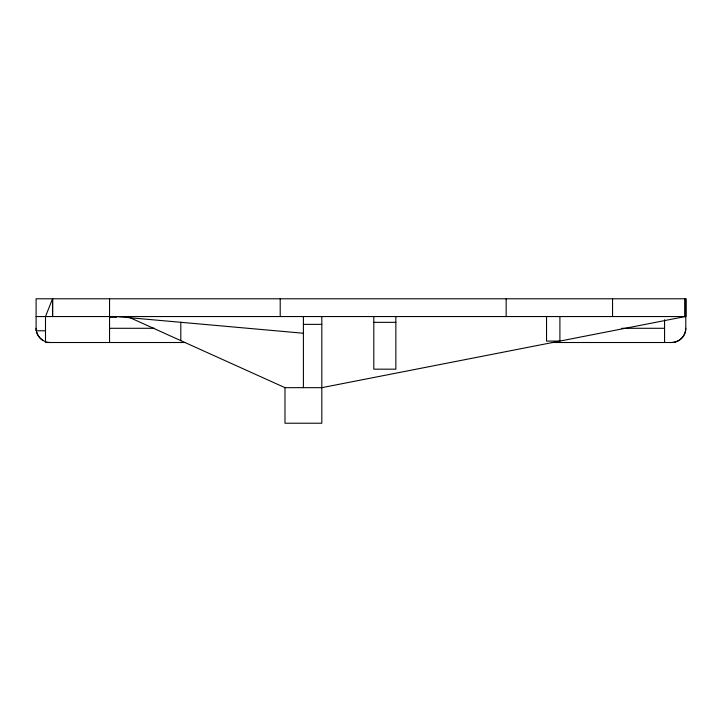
<?xml version="1.0" encoding="UTF-8"?>
<svg xmlns="http://www.w3.org/2000/svg" width="722" height="722" viewBox="0 0 722 722"><rect width="100%" height="100%" fill="white"/><g stroke="black" fill="none" stroke-linecap="round" stroke-linejoin="round"><path stroke-width="1.08" d="M685.792 298.782L685.792 328.293C685.837 335.901 679.185 342.562 671.568 342.508L552.222 342.508M685.268 316.552L321.813 387.669L284.982 387.669L129.843 317.626M36.1 316.552L685.9 316.552L685.9 298.782L36.1 298.782L36.1 330.775L45.504 330.775M109.545 317.265L116.486 317.265L116.486 316.552L303.402 333.248M373.806 322.337L395.855 322.337M303.402 324.368L321.813 324.368M109.545 328.293L154.634 328.293M621.813 328.293L664.565 328.293M185.283 342.508L45.504 342.508L45.504 316.552L52.526 298.782L52.526 316.552M50.323 342.508C42.706 342.562 36.055 335.901 36.1 328.293M684.682 298.782L684.682 316.552M664.565 319.756L664.565 342.508M612.554 298.782L612.554 316.552M559.911 316.552L559.911 341.082L546.545 341.082L546.545 316.552M506.158 298.782L506.158 316.552M395.855 316.552L395.855 369.177L373.806 369.177L373.806 316.552M321.813 316.552L321.813 423.218L284.982 423.218L284.982 387.272M303.402 316.552L303.402 387.669M280.208 298.782L280.208 316.552M180.807 322.165L180.807 340.631M109.545 298.782L109.545 342.508M52.679 298.782L52.679 316.552M685.792 328.293A14.223 14.223 0 0 1 671.568 342.508M43.212 340.603A14.223 14.223 0 0 1 36.587 331.967"/></g></svg>
